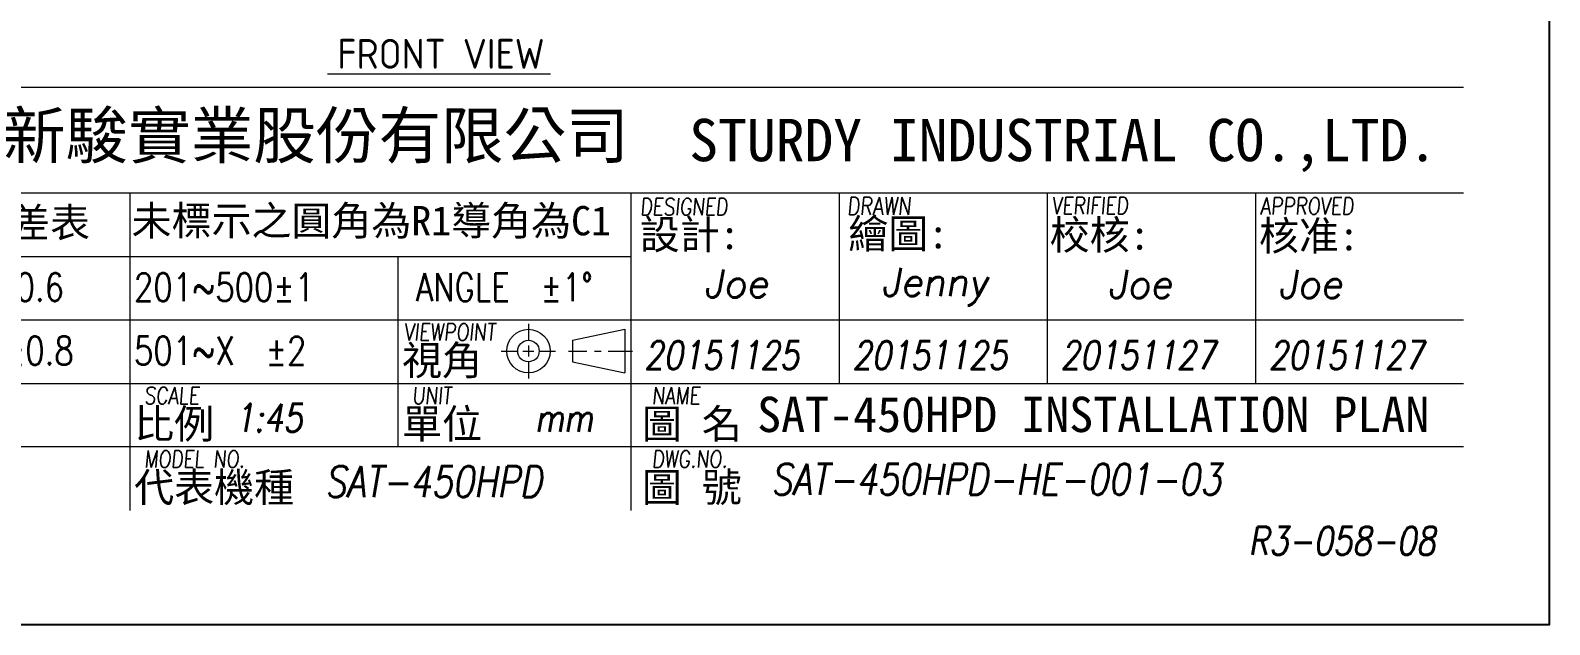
# Model space of a CAD drawing. Header units: millimetres. Extents: x -406921 to 13185, y -22195 to 9270.
# Drawn here: x 8342 to 13185, y 0 to 1895 of the extents above; entities that cross this region are included whole.
import ezdxf

# ---------------------------------------------------------------- set-up
doc = ezdxf.new("R2010")
doc.units = ezdxf.units.MM
doc.header["$MEASUREMENT"] = 0
doc.layers.get('0').update_dxf_attribs({"lineweight": 25})
for name, color, linetype, lineweight in [('D', 3, 'Continuous', 13), ('F', 7, 'Continuous', 15), ('T', 4, 'Continuous', 15)]:
    doc.layers.add(name, color=color, linetype=linetype, lineweight=lineweight)
doc.styles.get("Standard").update_dxf_attribs({"font": 'KAIU.TTF'})
doc.styles.add('STU25', font='isocp2.shx')
doc.styles.add('Text', font='romans.shx', dxfattribs={"width": 0.8, "oblique": 10})

msp = doc.modelspace()

# ---------------------------------------------------------------- linework, layer by layer
at = {"layer": 'D'}
msp.add_line((9288.569, 1756.65), (10000.06, 1756.65), dxfattribs=at)
at = {"layer": 'Defpoints', "color": 6}
msp.add_lwpolyline([(0, 9270), (0, 0), (13185, 0), (13185, 9270)], close=True, dxfattribs=at)
at = {"layer": 'F', "color": 7}
for p, q in [((7015.979, 1714.021), (12910.979, 1714.021)), ((9510.99, 1714.021), (12910.979, 1714.021)), ((7015.979, 1376.521), (12910.979, 1376.521)), ((8658.479, 1376.521), (8658.479, 769.021)), ((10919.729, 1376.521), (10919.729, 769.021)), ((11583.479, 1376.521), (11583.479, 769.021)), ((12247.229, 1376.521), (12247.229, 769.021)), ((7015.979, 1174.021), (10255.979, 1174.021)), ((9513.479, 1174.021), (9513.479, 769.021)), ((7015.979, 971.521), (12910.979, 971.521)), ((9670.979, 971.521), (12910.979, 971.521)), ((10255.979, 971.521), (12910.979, 971.521)), ((7015.979, 769.021), (12910.979, 769.021)), ((9513.479, 769.021), (9513.479, 566.521)), ((10255.979, 769.021), (10255.979, 364.021)), ((12910.979, 566.521), (7015.979, 566.521))]:
    msp.add_line(p, q, dxfattribs=at)
at = {"layer": 'F'}
for p, q in [((10255.979, 1376.521), (10255.979, 769.021)), ((8658.479, 769.021), (8658.479, 364.021))]:
    msp.add_line(p, q, dxfattribs=at)
at = {"layer": 'F', "color": 0}
for p, q in [((9929.543, 959.212), (9929.543, 906.473)), ((10069.8, 906.473), (10237.382, 941.548)), ((10237.382, 941.548), (10237.382, 802.806)), ((9842.509, 872.177), (9895.248, 872.177)), ((9912.21, 872.177), (9946.877, 872.177)), ((9929.543, 889.511), (9929.543, 854.843)), ((9963.839, 872.177), (10015.444, 872.177)), ((10056.852, 872.177), (10116.244, 872.177)), ((10069.8, 906.473), (10069.8, 837.881)), ((10140.193, 872.177), (10161.267, 872.177)), ((10183.856, 872.177), (10261.18, 872.177)), ((9929.543, 837.881), (9929.543, 785.142)), ((10069.8, 837.881), (10237.382, 802.806))]:
    msp.add_line(p, q, dxfattribs=at)
for radius in [69.371, 34.296]:
    msp.add_circle((9929.543, 872.177), radius, dxfattribs=at)

# ---------------------------------------------------------------- texts
at = {"attachment_point": 1, "style": 'STU25'}
for s, insert, char_height in [('{\\f標楷體|b0|i0|c136|p65;新駿實業股份有限公司}', (8254.625, 1632.93), 146.25), ('{\\f標楷體|b0|i0|c136|p65;STURDY\\H0.9667x; \\H1.034x;INDUSTRIAL CO.,LTD.}', (10442.236, 1612.679), 135)]:
    msp.add_mtext(s, dxfattribs=dict(at, insert=insert, char_height=char_height))
at = {"layer": 'D', "color": 4}
msp.add_text('SAT-450HPD INSTALLATION PLAN', height=112.5, dxfattribs=at).set_placement((10658.57, 613.993))
at = {"layer": 'D', "color": 11, "insert": (9320.335, 1867.499), "char_height": 95, "attachment_point": 1}
msp.add_mtext('{\\Fisocp2.shx;FRONT VIEW}', dxfattribs=at)
at = {"layer": 'F', "color": 1, "lineweight": 15, "style": 'Text', "oblique": 5, "width": 0.8}
for s, height, p in [('DESIGNED', 54, (10285.55, 1305.54)), ('DRAWN', 56.0451, (10945.495, 1306.543)), ('VERIFIED', 54, (11597.433, 1309.051)), ('APPROVED', 54, (12262.51, 1307.802)), ('VIEWPOINT', 54, (9532.291, 905.859)), ('SCALE', 54, (8704.726, 703.359)), ('UNIT', 54, (9558.77, 703.359)), ('NAME', 54, (10323.477, 703.359)), ('MODEL NO.', 54, (8704.726, 500.859)), ('DWG.NO.', 54, (10323.477, 500.859))]:
    msp.add_text(s, height=height, dxfattribs=at).set_placement(p)
at = {"layer": 'F', "lineweight": -3}
for s, height, p in [('未標註者一般公差表', 93.4085, (7385.183, 1235.261)), ('未標示之圓角為R1導角為C1', 93.40847, (8664.31, 1241.309)), ('繪圖:', 93.4085, (10949.237, 1199.862)), ('設計:', 93.4085, (10284.274, 1197.298)), ('校核:', 93.4085, (11591.381, 1195.874)), ('核准:', 93.4085, (12258.537, 1193.373)), ('視角', 93.4085, (9526.751, 796.024)), ('比例', 93.4085, (8672.707, 593.524)), ('單位', 93.4085, (9526.751, 593.524)), ('圖 名', 93.4085, (10291.458, 593.524)), ('代表機種', 93.4085, (8672.707, 391.024)), ('圖 號', 93.4085, (10291.458, 391.024))]:
    msp.add_text(s, height=height, dxfattribs=at).set_placement(p)
at = {"layer": 'F', "lineweight": 20, "style": 'Text', "width": 0.8}
for s, p in [('51~100±0.6', (7844.241, 1031.022)), ('201~500±1', (8672.351, 1031.022)), ('ANGLE  ±1%%D', (9570.421, 1031.022)), ('101~200±0.8', (7813.217, 828.522)), ('501~X  ±2', (8672.351, 828.522))]:
    msp.add_text(s, height=90, dxfattribs=at).set_placement(p)
at = {"layer": 'T', "lineweight": 20, "style": 'Text', "oblique": 10}
for s, p in [('Joe', (10488.752, 1042.833)), ('Jenny', (11054.295, 1047.428)), ('Joe', (11776.242, 1041.183)), ('Joe', (12319.342, 1041.183))]:
    msp.add_text(s, height=90, dxfattribs=at).set_placement(p)
at = {"layer": 'T', "lineweight": 20, "style": 'Text', "oblique": 10, "width": 0.8}
for s, height, p in [('20151125', 90, (10298.827, 814.209)), ('20151125', 90, (10962.577, 814.209)), ('20151127', 90, (11626.327, 814.209)), ('20151127', 90, (12290.077, 814.209)), ('1:45', 90, (8993.52, 614.373)), ('mm', 90, (9950.136, 614.628)), ('SAT-450HPD', 99, (9280.48, 406.77)), ('SAT-450HPD-HE-001-03', 99, (10702.525, 414.18))]:
    msp.add_text(s, height=height, dxfattribs=at).set_placement(p)
at = {"layer": 'T', "linetype": 'Continuous', "lineweight": 20, "insert": (12225.83, 312.023), "char_height": 90, "attachment_point": 1, "style": 'Text'}
msp.add_mtext('R3-058-08', dxfattribs=at)

doc.saveas('drawing.dxf')
